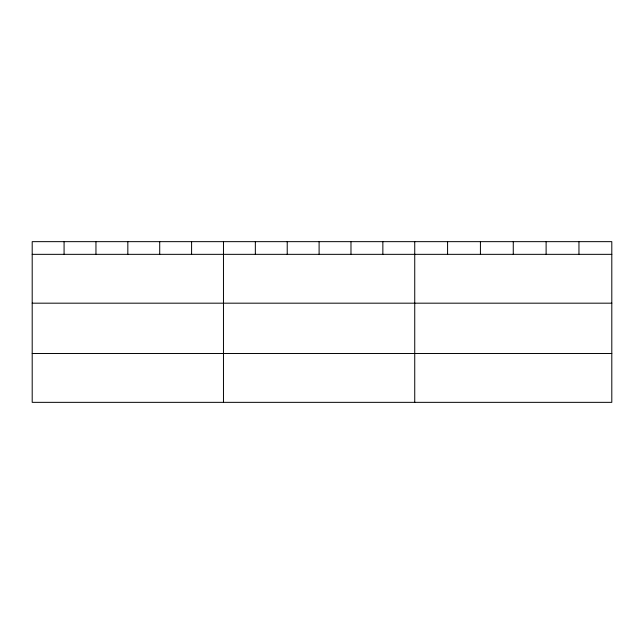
<?xml version="1.0" encoding="UTF-8"?>
<svg xmlns="http://www.w3.org/2000/svg" width="644" height="644" viewBox="0 0 644 644"><rect width="100%" height="100%" fill="white"/><g stroke="black" fill="none" stroke-linecap="round" stroke-linejoin="round"><path stroke-width="0.97" d="M611.8 254.34L611.8 402.347L32.2 402.347L32.2 241.653L611.8 241.653L611.8 254.34L32.2 254.34M32.2 303.179L611.8 303.179M32.2 353.5L611.8 353.5M578.956 241.653L578.956 254.34M546.112 241.653L546.112 254.34M513.268 241.653L513.268 254.34M480.424 241.653L480.424 254.34M447.58 241.653L447.58 254.34M414.736 241.653L414.736 402.347M382.858 241.653L382.858 254.34M350.98 241.653L350.98 254.34M319.102 241.653L319.102 254.34M287.224 241.653L287.224 254.34M255.346 241.653L255.346 254.34M223.468 241.653L223.468 402.347M191.59 241.653L191.59 254.34M159.712 241.653L159.712 254.34M127.834 241.653L127.834 254.34M95.956 241.653L95.956 254.34M64.078 241.653L64.078 254.34"/></g></svg>
